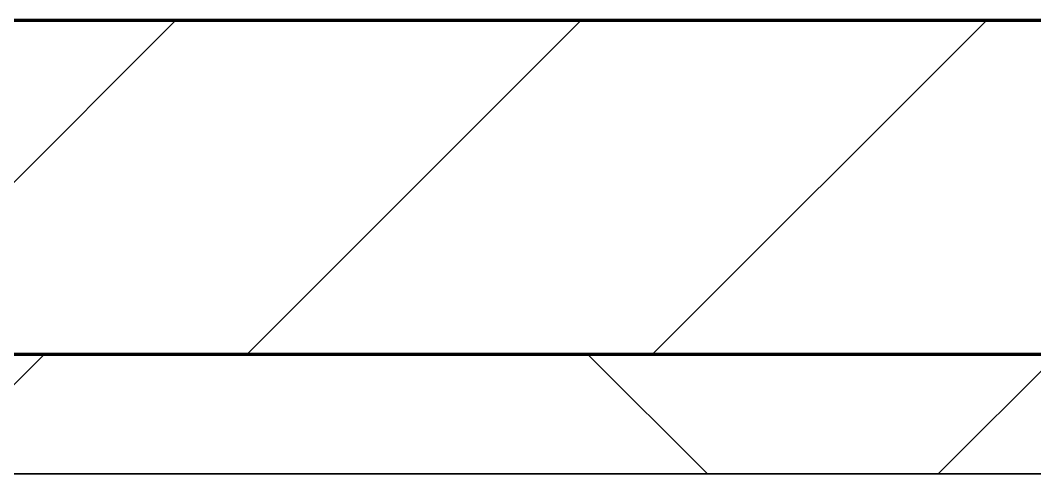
# Model space of a CAD drawing. Header units: millimetres. Extents: x -795739 to -715748, y -34378 to 22353.
# Drawn here: x -726039.5 to -725614.8, y 4079 to 4269 of the extents above; entities that cross this region are included whole.
import ezdxf

# ---------------------------------------------------------------- set-up
doc = ezdxf.new("R2010")
doc.units = ezdxf.units.MM
for name, color, linetype, lineweight in [('A-GLAZ-CURT', 2, 'Continuous', 9), ('A-WALL', 5, 'Continuous', 35), ('A-WALL-FNSH', 2, 'Continuous', 35), ('A-WALL-PATT', 1, 'Continuous', 9)]:
    doc.layers.add(name, color=color, linetype=linetype, lineweight=lineweight)

# ---------------------------------------------------------------- blocks, each defined once
blk = doc.blocks.new('System Panel - DPA-AR_Metal Ceiling Rectangular Panel-V13-4282-01 ENLARGED LOWER PLATFORM LEVEL - REFLECTED CEILING PLAN - SHEET 3')
at = {"layer": 'A-GLAZ-CURT'}
for p, q in [((-724307.37, 4079.02), (-726707.37, 4079.02)), ((-726707.37, 4079.02), (-724307.37, 4079.02))]:
    blk.add_line(p, q, dxfattribs=at)
blk = doc.blocks.new('PPLS-PP19_Custom Tile Pattern - Custom Tile Pattern-V89-4282-01 ENLARGED LOWER PLATFORM LEVEL - REFLECTED CEILING PLAN - SHEET 3')
at = {"layer": 'A-GLAZ-CURT'}
for p, q in [((-300, 0), (300, 0)), ((300, 0), (-300, 0)), ((195.99, 0), (213.31, 0)), ((213.31, 0), (195.99, 0)), ((230.06, 0), (300, 0)), ((-300, -50), (300, -50)), ((300, -50), (-300, -50))]:
    blk.add_line(p, q, dxfattribs=at)
for points, knots in [([(136.44, 0), (121.66, 0), (86.93, 0), (51.16, 0), (31.18, 0)], [-106.750556, -106.750556, -106.750556, -106.750556, -59.610984, 0, 0, 0, 0]), ([(111.58, 0), (120.37, 0), (129.35, 0), (138.28, 0), (138.53, 0)], [-318.76615, -318.76615, -318.76615, -318.76615, -291.370682, -290.5735, -290.5735, -290.5735, -290.5735]), ([(168.37, 0), (167.68, 0), (162.47, 0), (147.99, 0), (123.06, 0), (111.58, 0)], [-543.375029, -543.375029, -543.375029, -543.375029, -530.793311, -458.593899, -410.78185, -410.78185, -410.78185, -410.78185]), ([(111.58, 0), (114.2, 0), (122.07, 0), (139.94, 0), (163.31, 0), (185.23, 0), (193.62, 0), (194.69, 0), (194.79, 0)], [-1988.176175, -1988.176175, -1988.176175, -1988.176175, -1843.028543, -1530.39897, -1095.004608, -529.74427, -295.064701, -265.121568, -265.121568, -265.121568, -265.121568]), ([(111.6, 0), (116.03, 0), (127.07, 0), (132.42, 0), (134.6, 0)], [-217.582236, -217.582236, -217.582236, -217.582236, -194.761443, -152.241002, -152.241002, -152.241002, -152.241002]), ([(157.9, 0), (156.77, 0), (151.67, 0), (143.29, 0), (134.04, 0), (126.24, 0), (118.6, 0), (114.86, 0), (112.97, 0), (111.67, 0)], [-10292.955006, -10292.955006, -10292.955006, -10292.955006, -10098.273015, -9847.788484, -9677.714971, -9567.007022, -9453.21225, -9220.200448, -9092.110255, -9092.110255, -9092.110255, -9092.110255]), ([(128.58, 0), (128.8, 0), (130.16, 0), (139.26, 0), (152.67, 0), (161.24, 0), (162.19, 0), (162.75, 0)], [-633.326174, -633.326174, -633.326174, -633.326174, -627.736123, -618.981161, -602.094757, -592.980799, -581.414464, -581.414464, -581.414464, -581.414464]), ([(137.1, 0), (136, 0), (133.64, 0), (129.87, 0), (129.11, 0)], [-670.405967, -670.405967, -670.405967, -670.405967, -651.020627, -640.742133, -640.742133, -640.742133, -640.742133]), ([(193.8, 0), (193.33, 0), (190.11, 0), (183.13, 0), (171, 0), (161.95, 0), (161.28, 0), (158.35, 0), (157.85, 0), (157.77, 0)], [-11665.349007, -11665.349007, -11665.349007, -11665.349007, -11565.880756, -11105.624034, -10839.086983, -10768.332124, -10666.779182, -10580.760289, -10550.278881, -10550.278881, -10550.278881, -10550.278881]), ([(246.22, 0), (231.92, 0), (203.65, 0), (177.41, 0), (159.34, 0), (158.33, 0), (158.3, 0)], [-231.286404, -231.286404, -231.286404, -231.286404, -187.987675, -143.776725, -129.632772, -123.352749, -123.352749, -123.352749, -123.352749]), ([(159.07, 0), (159.13, 0), (160.84, 0), (165.21, 0), (174.15, 0), (185.98, 0), (208.82, 0), (219.42, 0), (230.06, 0)], [-115.643202, -115.643202, -115.643202, -115.643202, -114.681583, -87.660824, -65.295536, -41.623857, -24.459831, 0, 0, 0, 0]), ([(162.75, 0), (165.4, 0), (170.91, 0), (172.61, 0), (172.61, 0)], [-111.264224, -111.264224, -111.264224, -111.264224, -56.742688, -19.085662, -19.085662, -19.085662, -19.085662]), ([(247.1, 0), (246.76, 0), (245.04, 0), (238.34, 0), (226.56, 0), (221.1, 0), (200.27, 0), (182.99, 0), (174.27, 0), (169.67, 0), (168.99, 0)], [-9649.085549, -9649.085549, -9649.085549, -9649.085549, -9581.591397, -9406.094246, -9221.510254, -9016.44624, -8717.832359, -8253.978395, -8152.463617, -8069.855175, -8069.855175, -8069.855175, -8069.855175]), ([(215.22, 0), (214.62, 0), (210.55, 0), (203.98, 0), (187.54, 0), (175.3, 0), (169.49, 0)], [-203.825446, -203.825446, -203.825446, -203.825446, -198.527383, -184.406837, -162.427601, -142.916156, -142.916156, -142.916156, -142.916156]), ([(171.51, 0), (176.48, 0), (193.23, 0), (201.73, 0), (208.81, 0), (213.9, 0), (241.96, 0), (266.73, 0), (281.71, 0), (291.71, 0), (296.52, 0), (297.86, 0), (298.09, 0)], [-7971.819559, -7971.819559, -7971.819559, -7971.819559, -7784.112253, -7606.717214, -7289.299508, -7042.621073, -6582.165592, -6068.460911, -5766.029927, -5566.724884, -5280.360606, -5199.253518, -5199.253518, -5199.253518, -5199.253518]), ([(172.07, 0), (177.66, 0), (187.87, 0), (201.08, 0), (207.47, 0), (213.96, 0), (215.11, 0)], [-255.364076, -255.364076, -255.364076, -255.364076, -237.955587, -223.92608, -215.862851, -208.75215, -208.75215, -208.75215, -208.75215]), ([(247.29, 0), (239.48, 0), (227.37, 0), (219.94, 0), (219.02, 0)], [-11599.89954, -11599.89954, -11599.89954, -11599.89954, -11162.864862, -10856.732305, -10856.732305, -10856.732305, -10856.732305]), ([(219.9, 0), (220.86, 0), (227.84, 0), (242.06, 0), (246.54, 0), (246.96, 0)], [-10670.940496, -10670.940496, -10670.940496, -10670.940496, -10511.382485, -9925.173265, -9834.877357, -9834.877357, -9834.877357, -9834.877357]), ([(300, 0), (286.53, 0), (268.97, 0), (251.39, 0), (247.33, 0)], [-285.253232, -285.253232, -285.253232, -285.253232, -244.693688, -232.406165, -232.406165, -232.406165, -232.406165]), ([(300, 0), (288.22, 0), (270.41, 0), (252.78, 0), (247.33, 0)], [-12528.858583, -12528.858583, -12528.858583, -12528.858583, -11905.454923, -11600.615958, -11600.615958, -11600.615958, -11600.615958]), ([(284.76, 0), (284.76, 0), (285.09, 0), (287.47, 0), (293.59, 0), (297.76, 0), (300, 0)], [-4110.630118, -4110.630118, -4110.630118, -4110.630118, -4053.389046, -3959.664717, -3862.421465, -3746.95702, -3746.95702, -3746.95702, -3746.95702]), ([(297.38, 0), (295.84, 0), (291.62, 0), (285.38, 0), (284.87, 0)], [-4803.172655, -4803.172655, -4803.172655, -4803.172655, -4358.271401, -4143.037883, -4143.037883, -4143.037883, -4143.037883])]:
    blk.add_open_spline(points, degree=3, knots=knots, dxfattribs=at)
for points in [[(168.74, 0), (168.74, 0), (169.81, 0), (171.51, 0)], [(195.11, 0), (194.91, 0), (194.44, 0), (193.8, 0)]]:
    blk.add_open_spline(points, degree=3, dxfattribs=at)
blk = doc.blocks.new('PPLS-PP19_Custom Tile Pattern - Custom Tile Pattern-V90-4282-01 ENLARGED LOWER PLATFORM LEVEL - REFLECTED CEILING PLAN - SHEET 3')
at = {"layer": 'A-GLAZ-CURT'}
for p, q in [((-300, 0), (300, 0)), ((300, 0), (-300, 0)), ((-293.07, 0), (-275.75, 0)), ((-275.75, 0), (-293.07, 0)), ((-222.32, 0), (-216.94, 0)), ((-216.94, 0), (-222.32, 0)), ((-216.25, 0), (-205, 0)), ((-205, 0), (-216.25, 0)), ((-300, -50), (300, -50)), ((300, -50), (-300, -50))]:
    blk.add_line(p, q, dxfattribs=at)
at = {"layer": 'A-GLAZ-CURT', "flags": 128}
for points in [[(-300, 0), (-291.56, 0), (-283.3, 0), (-275.2, 0), (-267.26, 0), (-259.45, 0), (-251.77, 0), (-244.2, 0), (-236.74, 0), (-229.36, 0), (-222.06, 0), (-214.83, 0), (-207.71, 0), (-200.76, 0), (-194.02, 0), (-187.54, 0), (-181.38, 0), (-175.58, 0), (-170.25, 0), (-165.64, 0), (-162.01, 0), (-159.53, 0), (-157.46, 0), (-154.52, 0), (-149.42, 0)], [(-125.17, 0), (-128.55, 0), (-134.16, 0), (-140.03, 0), (-145.5, 0), (-150.63, 0), (-155.53, 0), (-160.27, 0), (-164.95, 0), (-169.65, 0), (-174.47, 0), (-179.49, 0), (-184.81, 0), (-190.44, 0), (-196.37, 0), (-202.58, 0), (-209.04, 0), (-215.73, 0), (-222.63, 0), (-229.72, 0), (-236.97, 0), (-244.39, 0), (-251.96, 0), (-259.67, 0), (-267.51, 0), (-275.48, 0), (-283.55, 0), (-291.73, 0), (-300, 0)], [(-149.1, 0), (-141.84, 0), (-132.81, 0), (-126.08, 0)]]:
    blk.add_lwpolyline(points, dxfattribs=at)
at = {"layer": 'A-GLAZ-CURT'}
for points, knots in [([(-300, 0), (-284.65, 0), (-236.57, 0), (-174.61, 0), (-129.95, 0), (-110.8, 0), (-99.5, 0), (-91.46, 0)], [-5323.127839, -5323.127839, -5323.127839, -5323.127839, -4502.809032, -2700.551212, -1002.059161, -460.363443, 0, 0, 0, 0]), ([(-216.91, 0), (-237.12, 0), (-263.7, 0), (-294.48, 0), (-300, 0)], [-15071.283137, -15071.283137, -15071.283137, -15071.283137, -13729.592194, -13439.944408, -13439.944408, -13439.944408, -13439.944408]), ([(-217.46, 0), (-223.86, 0), (-236, 0), (-255.22, 0), (-262.59, 0), (-264.9, 0), (-265.4, 0)], [-1195.397769, -1195.397769, -1195.397769, -1195.397769, -858.079193, -543.655514, -208.940337, 0, 0, 0, 0]), ([(-258.6, 0), (-257.91, 0), (-254.26, 0), (-241.25, 0), (-227.53, 0), (-218.86, 0), (-217.07, 0)], [-5722.54675, -5722.54675, -5722.54675, -5722.54675, -5657.471696, -5413.335975, -5017.494783, -4916.013316, -4916.013316, -4916.013316, -4916.013316]), ([(-149.6, 0), (-152.69, 0), (-162.6, 0), (-177.91, 0), (-199.46, 0), (-216.65, 0), (-231.26, 0), (-233.46, 0), (-234, 0)], [-2276.373206, -2276.373206, -2276.373206, -2276.373206, -2113.765672, -1763.376603, -1422.553702, -978.033455, -846.069444, -682.911962, -682.911962, -682.911962, -682.911962]), ([(-233.49, 0), (-233.44, 0), (-232.38, 0), (-230.74, 0), (-225.3, 0), (-223.63, 0)], [-455.274641, -455.274641, -455.274641, -455.274641, -440.605512, -119.536984, 0, 0, 0, 0]), ([(-223.63, 0), (-219.39, 0), (-206.17, 0), (-188.58, 0), (-169.02, 0), (-152.12, 0), (-136.84, 0), (-127.33, 0), (-124.19, 0), (-123.43, 0), (-123.28, 0)], [-5463.295695, -5463.295695, -5463.295695, -5463.295695, -5161.076232, -4739.070012, -4465.409639, -4149.119819, -3839.893365, -3647.167523, -3488.92562, -3439.852845, -3439.852845, -3439.852845, -3439.852845]), ([(-148.92, 0), (-149.5, 0), (-151.61, 0), (-158.72, 0), (-174.02, 0), (-185.59, 0), (-202.61, 0), (-213.2, 0), (-216.92, 0)], [-2603.242471, -2603.242471, -2603.242471, -2603.242471, -2477.344047, -2237.412286, -2029.680487, -1755.085331, -1400.429864, -1204.835918, -1204.835918, -1204.835918, -1204.835918]), ([(-216.91, 0), (-215.49, 0), (-211.08, 0), (-200.2, 0), (-185.8, 0), (-171.77, 0), (-158.7, 0), (-157.22, 0)], [-4913.102268, -4913.102268, -4913.102268, -4913.102268, -4832.723979, -4666.091899, -4349.945572, -4000.813434, -3840.635403, -3840.635403, -3840.635403, -3840.635403]), ([(-149.12, 0), (-168.56, 0), (-190.85, 0), (-215.54, 0), (-216.22, 0)], [-16733.021146, -16733.021146, -16733.021146, -16733.021146, -15131.813646, -15086.482777, -15086.482777, -15086.482777, -15086.482777]), ([(-118.78, 0), (-121.86, 0), (-126.28, 0), (-136.96, 0), (-147.46, 0), (-150.03, 0), (-150.57, 0)], [-5938.474035, -5938.474035, -5938.474035, -5938.474035, -5700.061948, -5508.838257, -5298.784692, -5196.16478, -5196.16478, -5196.16478, -5196.16478]), ([(-150.34, 0), (-150.07, 0), (-149.65, 0), (-149.2, 0), (-149.07, 0)], [-4948.728362, -4948.728362, -4948.728362, -4948.728362, -4883.323924, -4855.720925, -4855.720925, -4855.720925, -4855.720925]), ([(-26.75, 0), (-27.82, 0), (-36.18, 0), (-53.55, 0), (-78.2, 0), (-110.94, 0), (-130.51, 0), (-147.71, 0), (-149.06, 0)], [-8718.362214, -8718.362214, -8718.362214, -8718.362214, -8532.293389, -8073.216054, -7508.296369, -7004.680444, -6449.282163, -6277.944166, -6277.944166, -6277.944166, -6277.944166]), ([(-82.28, 0), (-82.47, 0), (-96.21, 0), (-118.22, 0), (-144.17, 0), (-149.04, 0)], [-18960.690703, -18960.690703, -18960.690703, -18960.690703, -18935.241197, -17136.203329, -16735.189951, -16735.189951, -16735.189951, -16735.189951]), ([(-133.82, 0), (-135.51, 0), (-137.8, 0), (-146.09, 0), (-148.59, 0), (-149.02, 0)], [-2731.647847, -2731.647847, -2731.647847, -2731.647847, -2418.507304, -2308.929706, -2286.582099, -2286.582099, -2286.582099, -2286.582099]), ([(-148.61, 0), (-146.67, 0), (-141.78, 0), (-127.26, 0), (-107.3, 0), (-90.42, 0), (-75.26, 0), (-68.41, 0), (-65.12, 0), (-63.63, 0)], [-4825.010153, -4825.010153, -4825.010153, -4825.010153, -4440.880425, -4054.690705, -3793.097032, -3402.597032, -3144.956779, -3050.982048, -2969.237017, -2969.237017, -2969.237017, -2969.237017]), ([(-137.88, 0), (-140.56, 0), (-145.87, 0), (-147.22, 0), (-148.24, 0)], [-3187.727384, -3187.727384, -3187.727384, -3187.727384, -2919.378265, -2656.439487, -2656.439487, -2656.439487, -2656.439487]), ([(-148.23, 0), (-146.94, 0), (-140.15, 0), (-137.28, 0), (-133.93, 0), (-128.78, 0), (-126.5, 0)], [-6162.058746, -6162.058746, -6162.058746, -6162.058746, -6017.569127, -5560.701257, -5364.112219, -5231.017328, -5231.017328, -5231.017328, -5231.017328]), ([(-148.14, 0), (-148.02, 0), (-145.93, 0), (-143.57, 0), (-138.62, 0)], [-3379.759155, -3379.759155, -3379.759155, -3379.759155, -3371.022232, -3227.460399, -3227.460399, -3227.460399, -3227.460399]), ([(-86.16, 0), (-91.37, 0), (-104.13, 0), (-122.65, 0), (-139.03, 0), (-146.11, 0), (-146.95, 0)], [-1681.3698, -1681.3698, -1681.3698, -1681.3698, -1374.161226, -945.742622, -741.901385, -489.130243, -489.130243, -489.130243, -489.130243]), ([(-146.69, 0), (-146.59, 0), (-145.49, 0), (-135.69, 0), (-128.29, 0), (-125.15, 0)], [-420.34245, -420.34245, -420.34245, -420.34245, -406.956646, -290.263673, 0, 0, 0, 0]), ([(-127.41, 0), (-131.63, 0), (-133.16, 0), (-134.09, 0), (-134.15, 0)], [-8540.990293, -8540.990293, -8540.990293, -8540.990293, -8266.114998, -8246.473386, -8246.473386, -8246.473386, -8246.473386]), ([(-134.15, 0), (-133.32, 0), (-130.31, 0), (-117.33, 0), (-95.28, 0), (-84.58, 0), (-81.13, 0)], [-7657.439573, -7657.439573, -7657.439573, -7657.439573, -7293.749979, -6839.55839, -6236.997189, -5915.473592, -5915.473592, -5915.473592, -5915.473592]), ([(-120.13, 0), (-120.14, 0), (-120.24, 0), (-121.3, 0), (-129.25, 0), (-133.82, 0)], [-2933.992132, -2933.992132, -2933.992132, -2933.992132, -2920.575025, -2840.280255, -2731.647847, -2731.647847, -2731.647847, -2731.647847]), ([(-113.43, 0), (-113.44, 0), (-113.96, 0), (-119.73, 0), (-125.43, 0), (-127.03, 0), (-127.41, 0)], [-328.499627, -328.499627, -328.499627, -328.499627, -282.672656, -98.539552, -24.539552, 0, 0, 0, 0]), ([(-126.5, 0), (-122.44, 0), (-108.71, 0), (-86.68, 0), (-63.44, 0), (-54.4, 0), (-48.53, 0), (-30.79, 0), (-18.03, 0), (8.61, 0), (15.02, 0), (22.91, 0), (31, 0), (39.04, 0), (48.29, 0), (52.83, 0), (53.95, 0)], [-5231.017328, -5231.017328, -5231.017328, -5231.017328, -4994.692869, -4542.524482, -4008.285538, -3689.699207, -3546.54457, -3315.260113, -2864.387349, -2439.246196, -2084.094819, -1956.422387, -1818.904206, -1645.594513, -1443.202566, -1370.028348, -1370.028348, -1370.028348, -1370.028348]), ([(-125.15, 0), (-124.93, 0), (-121.96, 0), (-113.01, 0), (-98.9, 0), (-85.29, 0), (-71.67, 0), (-65.93, 0), (-65.07, 0)], [-3362.7396, -3362.7396, -3362.7396, -3362.7396, -3342.215224, -3074.362186, -2902.289527, -2605.247022, -2322.099534, -2241.8264, -2241.8264, -2241.8264, -2241.8264]), ([(-122.08, 0), (-122.01, 0), (-121.69, 0), (-121.2, 0), (-120.88, 0)], [-3136.336417, -3136.336417, -3136.336417, -3136.336417, -3110.304437, -3035.164275, -3035.164275, -3035.164275, -3035.164275]), ([(-36.33, 0), (-36.43, 0), (-37.27, 0), (-45.02, 0), (-46.13, 0), (-60.59, 0), (-81.23, 0), (-99.51, 0), (-114.02, 0), (-117.28, 0), (-118.78, 0)], [-1855.773136, -1855.773136, -1855.773136, -1855.773136, -1810.870157, -1672.078046, -1405.135169, -1060.00838, -740.068933, -229.489605, -116.330425, 0, 0, 0, 0]), ([(-117.74, 0), (-117.19, 0), (-114.78, 0), (-113.43, 0), (-113.43, 0)], [-821.249067, -821.249067, -821.249067, -821.249067, -394.672656, -330.879064, -330.879064, -330.879064, -330.879064]), ([(-36.62, 0), (-36.62, 0), (-40.35, 0), (-44.32, 0), (-58.97, 0), (-85.2, 0), (-107.61, 0), (-116.56, 0), (-117.56, 0)], [-4069.478503, -4069.478503, -4069.478503, -4069.478503, -3858.647035, -3538.256648, -2842.901703, -2193.204658, -1433.981041, -985.49888, -985.49888, -985.49888, -985.49888]), ([(-115.82, 0), (-114.96, 0), (-110.41, 0), (-96.78, 0), (-71.33, 0), (-43.74, 0), (-21.28, 0), (-13.68, 0)], [-5724.064692, -5724.064692, -5724.064692, -5724.064692, -5430.283136, -5103.229623, -4799.173296, -4065.652676, -3653.658314, -3653.658314, -3653.658314, -3653.658314]), ([(-13.32, 0), (-18.07, 0), (-27.02, 0), (-40, 0), (-56.24, 0), (-75.59, 0), (-94, 0), (-112.01, 0), (-114.94, 0), (-115.63, 0)], [-2417.189938, -2417.189938, -2417.189938, -2417.189938, -2125.455881, -1792.521578, -1466.981642, -1208.454564, -789.402658, -501.969187, -243.577221, -243.577221, -243.577221, -243.577221]), ([(-91.46, 0), (-90.09, 0), (-86.74, 0), (-83.16, 0), (-81.16, 0)], [-19832.387487, -19832.387487, -19832.387487, -19832.387487, -19753.885894, -19651.161229, -19651.161229, -19651.161229, -19651.161229]), ([(-63.96, 0), (-64.13, 0), (-72.5, 0), (-80.63, 0), (-86.16, 0)], [-2171.769325, -2171.769325, -2171.769325, -2171.769325, -2007.031671, -1681.3698, -1681.3698, -1681.3698, -1681.3698]), ([(-82.06, 0), (-82.51, 0), (-83.02, 0), (-83.28, 0), (-83.28, 0)], [-1501.200339, -1501.200339, -1501.200339, -1501.200339, -1424.436217, -1393.971743, -1393.971743, -1393.971743, -1393.971743]), ([(-83.28, 0), (-83.28, 0), (-82.91, 0), (-76.14, 0), (-62.97, 0), (-48.14, 0), (-36.49, 0), (-33.57, 0), (-29.94, 0), (-28.57, 0)], [-1393.4169, -1393.4169, -1393.4169, -1393.4169, -1353.722004, -1274.333717, -1073.56893, -651.549973, -296.515819, -83.513472, 0, 0, 0, 0]), ([(-29.03, 0), (-33.97, 0), (-43.74, 0), (-56.37, 0), (-71.66, 0), (-76.84, 0), (-80.53, 0), (-81.24, 0)], [-2680.714891, -2680.714891, -2680.714891, -2680.714891, -2413.671296, -2161.752162, -2006.592567, -1646.621388, -1543.677189, -1543.677189, -1543.677189, -1543.677189]), ([(-80.43, 0), (-78.54, 0), (-75.52, 0), (-72.73, 0), (-72.64, 0), (-72.64, 0)], [-19638.67709, -19638.67709, -19638.67709, -19638.67709, -19541.04734, -19478.625389, -19471.062469, -19471.062469, -19471.062469, -19471.062469]), ([(-80.33, 0), (-78.46, 0), (-70.84, 0), (-62.74, 0), (-60.36, 0), (-59.97, 0)], [-5890.338133, -5890.338133, -5890.338133, -5890.338133, -5713.340575, -5140.470607, -5006.787413, -5006.787413, -5006.787413, -5006.787413]), ([(-66.39, 0), (-66.39, 0), (-63.63, 0), (-53.63, 0), (-34.42, 0), (-29.82, 0), (-29.19, 0)], [-2493.31794, -2493.31794, -2493.31794, -2493.31794, -2315.303971, -1809.437387, -963.711516, -666.19313, -666.19313, -666.19313, -666.19313]), ([(31.18, 0), (25.97, 0), (11.99, 0), (-16.92, 0), (-47.42, 0), (-65.77, 0), (-66.37, 0), (-66.38, 0)], [-4496.803627, -4496.803627, -4496.803627, -4496.803627, -4222.080604, -3745.412743, -2981.410125, -2542.574734, -2498.224237, -2498.224237, -2498.224237, -2498.224237]), ([(-63.63, 0), (-61.49, 0), (-57.39, 0), (-54.49, 0), (-45.2, 0), (-40.79, 0), (-40.46, 0), (-40.44, 0)], [-2969.237017, -2969.237017, -2969.237017, -2969.237017, -2851.217951, -2734.127174, -2474.780881, -2410.990208, -2350.645972, -2350.645972, -2350.645972, -2350.645972]), ([(-58.83, 0), (-58.37, 0), (-57.29, 0), (-54.23, 0), (-46.33, 0), (-42.62, 0), (-41.76, 0)], [-4859.52896, -4859.52896, -4859.52896, -4859.52896, -4680.891996, -4469.85053, -4321.566175, -4270.495146, -4270.495146, -4270.495146, -4270.495146]), ([(-51.83, 0), (-51.83, 0), (-51.78, 0), (-47.4, 0), (-46.01, 0), (-40.22, 0), (-36.78, 0)], [-632.814994, -632.814994, -632.814994, -632.814994, -627.965721, -508.377888, -260.442412, 0, 0, 0, 0]), ([(-14.25, 0), (-16.68, 0), (-23.65, 0), (-32.81, 0), (-44.85, 0), (-51.43, 0), (-51.79, 0)], [-1418.803938, -1418.803938, -1418.803938, -1418.803938, -1290.787923, -1039.307308, -819.71621, -644.910881, -644.910881, -644.910881, -644.910881])]:
    blk.add_open_spline(points, degree=3, knots=knots, dxfattribs=at)
for points in [[(-152.35, 0), (-151.53, 0), (-150.63, 0), (-149.65, 0)], [(-72.93, 0), (-74.89, 0), (-77.38, 0), (-80.14, 0)]]:
    blk.add_open_spline(points, degree=3, dxfattribs=at)
blk = doc.blocks.new('*U553')
at = {"layer": 'A-GLAZ-CURT', "rotation": 180}
for name, p in [('PPLS-PP19_Custom Tile Pattern - Custom Tile Pattern-V90-4282-01 ENLARGED LOWER PLATFORM LEVEL - REFLECTED CEILING PLAN - SHEET 3', (52800, 500)), ('PPLS-PP19_Custom Tile Pattern - Custom Tile Pattern-V89-4282-01 ENLARGED LOWER PLATFORM LEVEL - REFLECTED CEILING PLAN - SHEET 3', (53400, 500))]:
    blk.add_blockref(name, p, dxfattribs=at)
at = {"layer": 'A-GLAZ-CURT'}
blk.add_blockref('System Panel - DPA-AR_Metal Ceiling Rectangular Panel-V13-4282-01 ENLARGED LOWER PLATFORM LEVEL - REFLECTED CEILING PLAN - SHEET 3', (778882.37, -3579.02), dxfattribs=at)

msp = doc.modelspace()

# ---------------------------------------------------------------- hatches: boundary and pattern name
at = {"layer": 'A-WALL-PATT', "lineweight": 9}
h = msp.add_hatch(dxfattribs=at)
h.set_pattern_fill('FP_2', color=256, style=0, pattern_type=2)
h.set_pattern_definition([(45, (0, 0), (-84.852814, 84.852814), [])])
h.paths.add_polyline_path([(-721521.38, 4129.02), (-720978.37, 4129.02), (-720978.37, 4269.02), (-728752.37, 4269.02), (-728752.37, 4129.02), (-722064.39, 4129.02)])
h = msp.add_hatch(dxfattribs=at)
h.set_pattern_fill('FP_3', color=256, style=0, pattern_type=2)
h.set_pattern_definition([(45, (0, 0), (-212.13203, 212.13203), []), (135, (0, 0), (-212.13203, -212.13203), [])])
h.paths.add_polyline_path([(-721181.99, 4079.02), (-720978.37, 4079.02), (-720978.37, 4129.02), (-728752.37, 4129.02), (-728752.37, 4079.02), (-721249.87, 4079.02)])

# ---------------------------------------------------------------- linework, layer by layer
at = {"layer": 'A-WALL', "color": 7, "lineweight": 70}
for p, q in [((-728552.37, 4269.02), (-720978.37, 4269.02)), ((-720978.37, 4129.02), (-728752.37, 4129.02))]:
    msp.add_line(p, q, dxfattribs=at)
at = {"layer": 'A-WALL-FNSH', "color": 250}
for p, q in [((-728752.37, 4129.02), (-720978.37, 4129.02)), ((-720978.37, 4079.02), (-728752.37, 4079.02))]:
    msp.add_line(p, q, dxfattribs=at)

# ---------------------------------------------------------------- block references
msp.add_blockref('*U553', (-778882.37, 3579.02))

doc.saveas('drawing.dxf')
